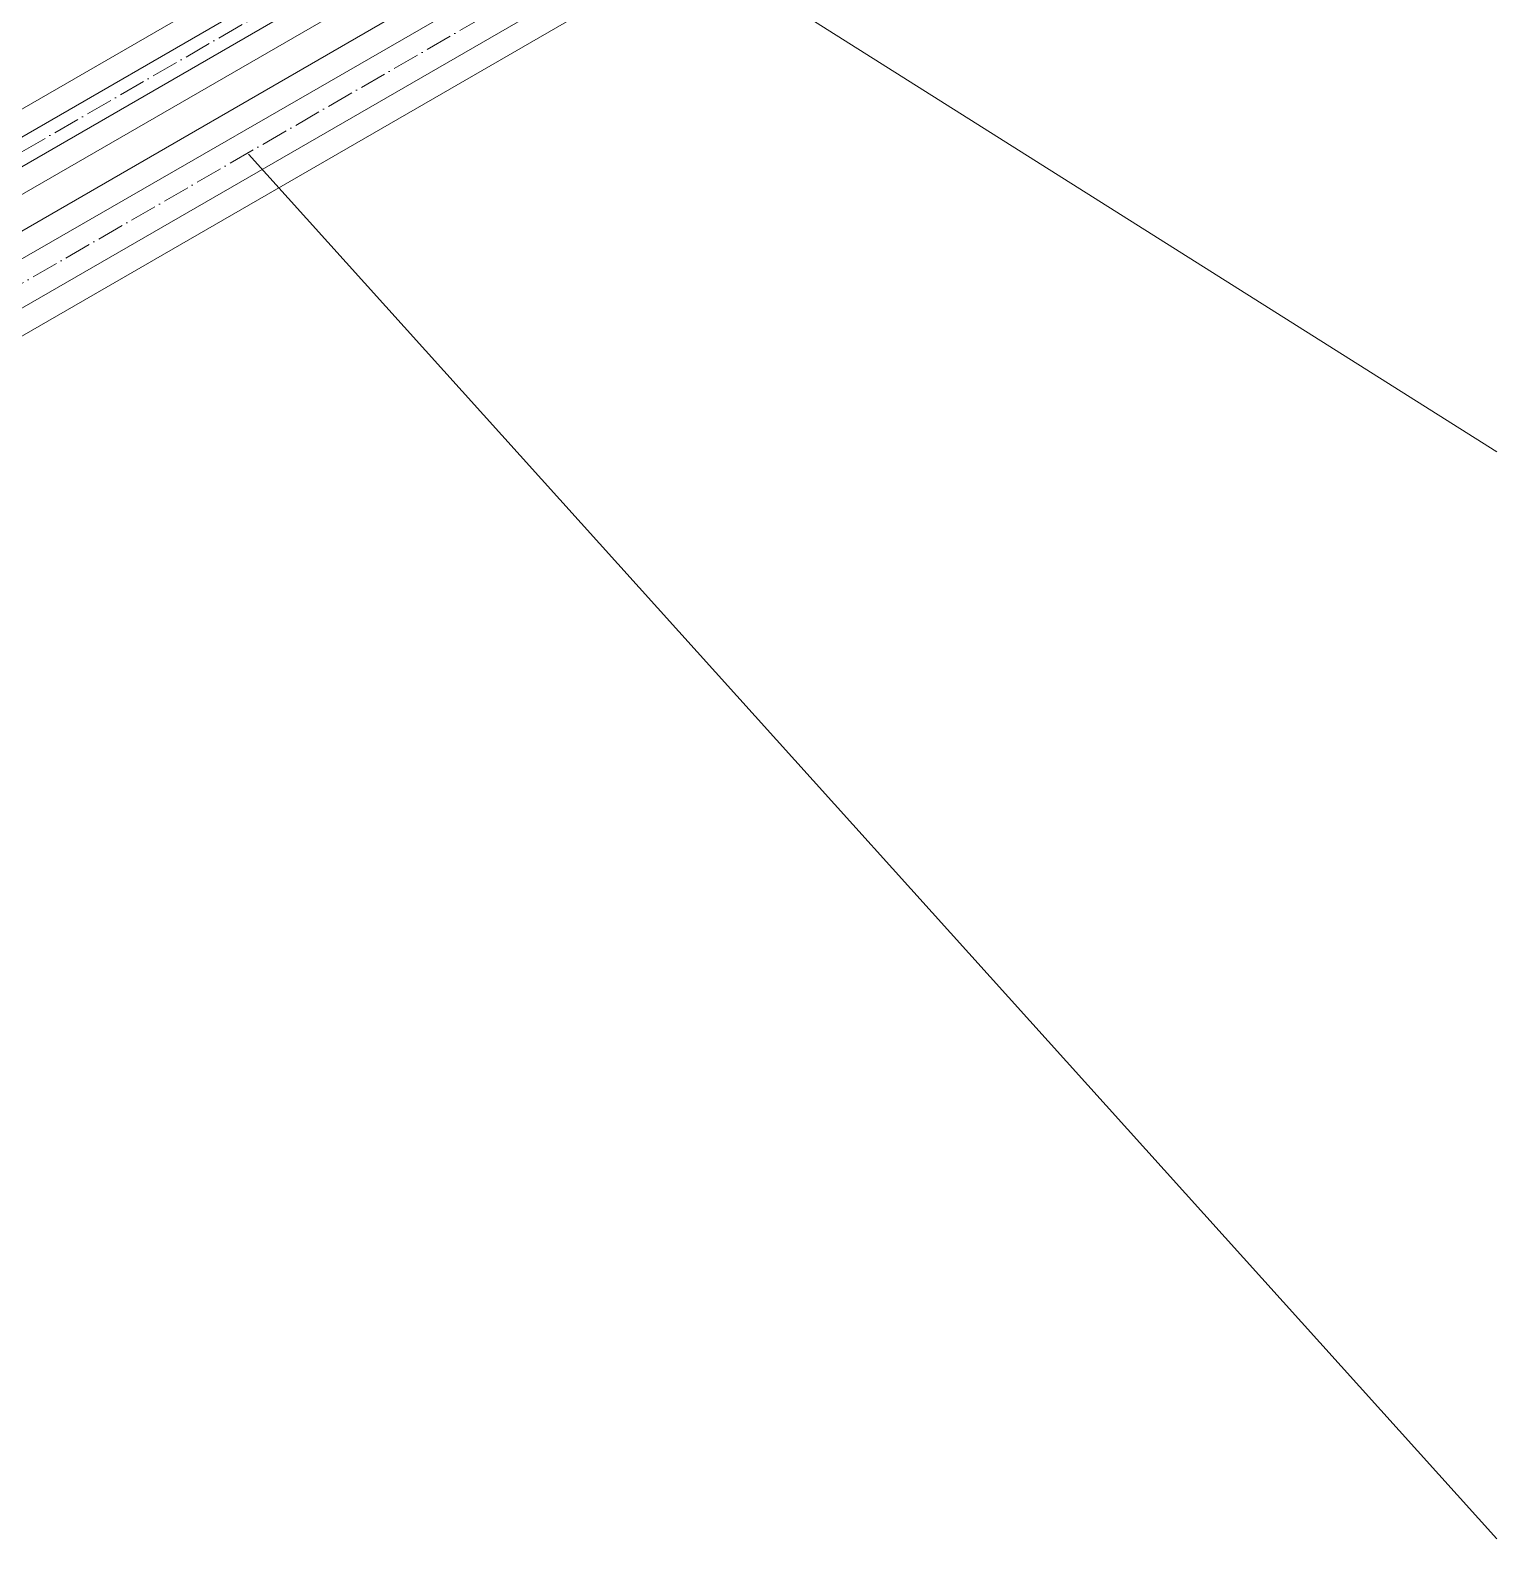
# Model space of a CAD drawing. Header units: millimetres. Extents: x -88595 to 880822, y -1054509 to -148035.
# Drawn here: x 381094 to 381640, y -316256 to -315695 of the extents above; entities that cross this region are included whole.
import ezdxf

# ---------------------------------------------------------------- set-up
doc = ezdxf.new("R2010")
doc.units = ezdxf.units.MM
doc.linetypes.add('$12$ADSK_Осевая', pattern=[14, 10, -2, 0, -2])
for name, color, linetype, lineweight in [('Изоляция', 7, 'Continuous', 18), ('Марки', 7, 'Continuous', 20), ('Трубопровод', 7, 'Continuous', 18)]:
    doc.layers.add(name, color=color, linetype=linetype, lineweight=lineweight)

msp = doc.modelspace()

# ---------------------------------------------------------------- linework, layer by layer
at = {"layer": 'Изоляция', "color": 190, "true_color": 0x8000ff}
for p, q in [((382048.84, -315171.44), (380998.54, -315777.83)), ((381012.3, -315801.66), (382063.2, -315194.92))]:
    msp.add_line(p, q, dxfattribs=at)
at = {"layer": 'Изоляция', "color": 134, "true_color": 0x00a6a6}
for p, q in [((382121.06, -315175.06), (381001.12, -315821.65)), ((381018.06, -315851), (382139.59, -315203.48))]:
    msp.add_line(p, q, dxfattribs=at)
at = {"layer": 'Марки'}
for p, q in [((381281.67, -315626.2), (381639.54, -315851.99)), ((381175.16, -315741.23), (381639.54, -316256.35))]:
    msp.add_line(p, q, dxfattribs=at)
at = {"layer": 'Трубопровод', "color": 190, "true_color": 0x8000ff}
for p, q in [((382053.94, -315178.88), (381003.04, -315785.62)), ((381007.8, -315793.87), (382058.7, -315187.13))]:
    msp.add_line(p, q, dxfattribs=at)
at = {"layer": 'Трубопровод', "color": 190, "linetype": '$12$ADSK_Осевая', "true_color": 0x8000ff}
msp.add_line((381005.42, -315789.74), (382056.32, -315183.01), dxfattribs=at)
msp.add_line((381005.42, -315789.74), (382056.32, -315183.01), dxfattribs=at)
at = {"layer": 'Трубопровод', "color": 134, "true_color": 0x00a6a6}
for p, q in [((382130.14, -315180.21), (381005.62, -315829.45)), ((381013.56, -315843.2), (382138.08, -315193.96))]:
    msp.add_line(p, q, dxfattribs=at)
at = {"layer": 'Трубопровод', "color": 134, "linetype": '$12$ADSK_Осевая', "true_color": 0x00a6a6}
msp.add_line((381009.59, -315836.32), (382134.11, -315187.09), dxfattribs=at)
msp.add_line((381009.59, -315836.32), (382134.11, -315187.09), dxfattribs=at)

doc.saveas('drawing.dxf')
